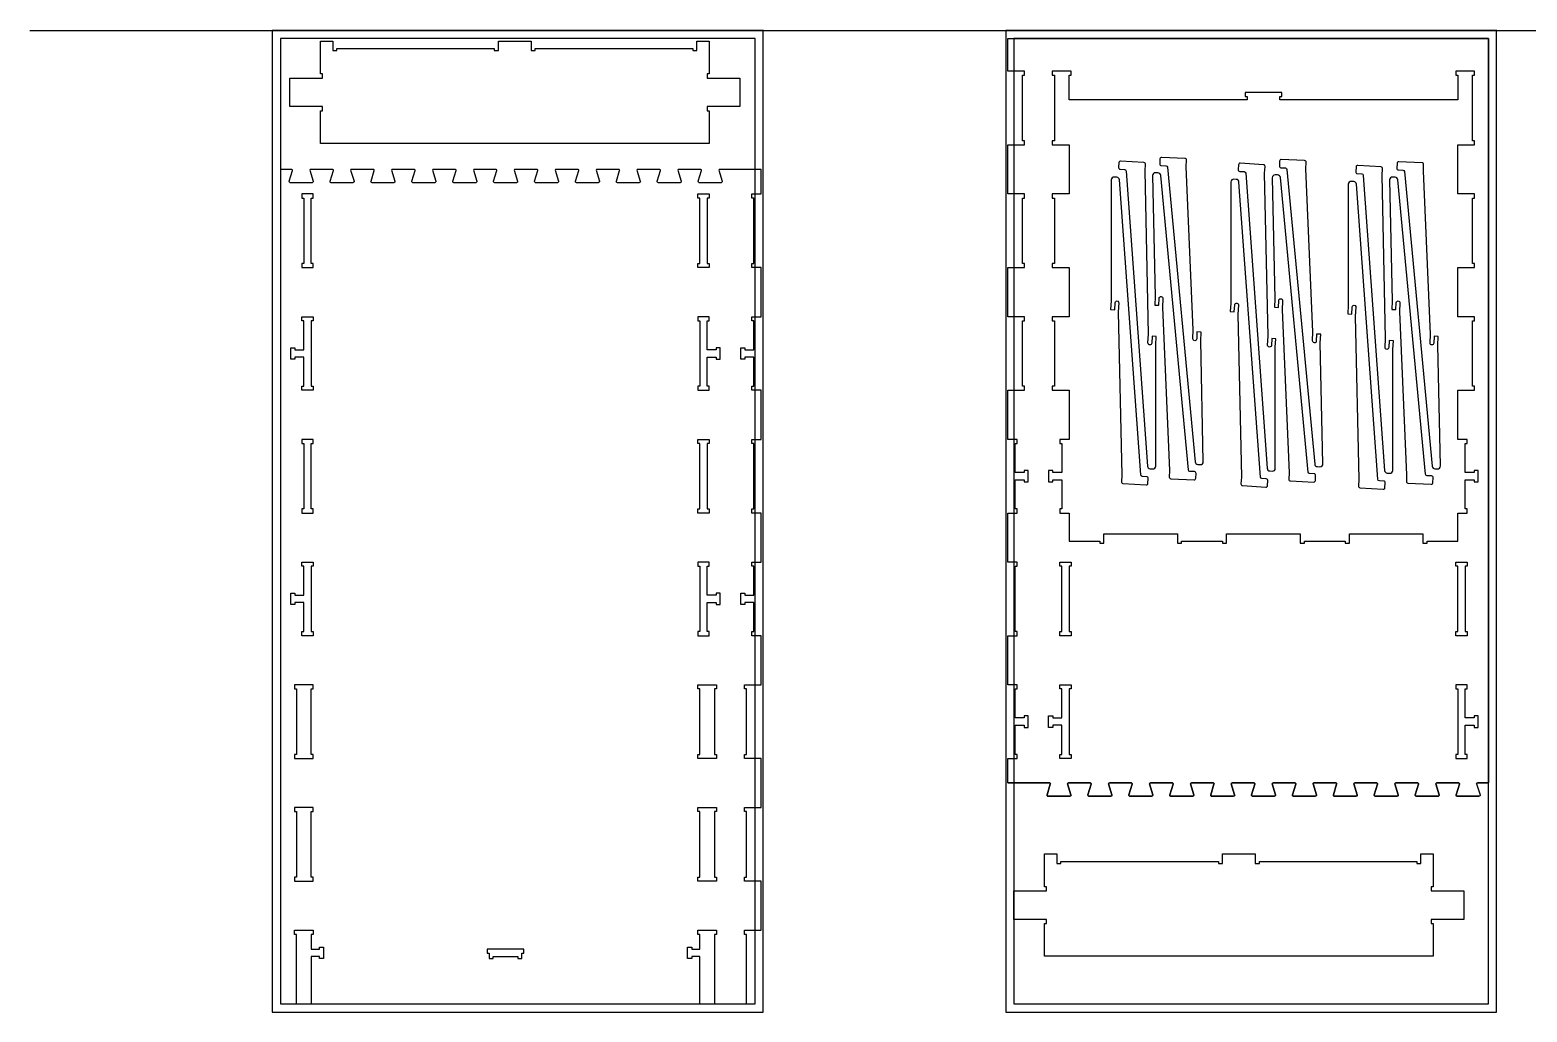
# Model space of a CAD drawing. Header units: inches. Extents: x -1745 to 48028, y -9858 to 20083.
# Drawn here: x 16521 to 20180, y -3598 to -1197 of the extents above; entities that cross this region are included whole.
import ezdxf

# ---------------------------------------------------------------- set-up
doc = ezdxf.new("R2010")
doc.units = ezdxf.units.IN
doc.header["$MEASUREMENT"] = 0
doc.header["$PDMODE"] = 34
doc.layers.add('TOP-CUT-OUTSIDE_24.500MM', color=7, linetype='Continuous', lineweight=25, true_color=0x00a2ff)

msp = doc.modelspace()

# ---------------------------------------------------------------- linework, layer by layer
for p, q in [((16521.2, -1197.9), (30860.9, -1197.9)), ((19038.1, -2507.9), (19038.1, -2497.9)), ((19038.1, -2497.9), (19061.1, -2497.9)), ((19043.1, -2507.9), (19038.1, -2507.9)), ((19043.1, -2667.9), (19043.1, -2507.9)), ((19038.1, -2677.9), (19038.1, -2667.9)), ((19038.1, -2667.9), (19043.1, -2667.9)), ((19061.1, -2677.9), (19038.1, -2677.9)), ((20065.1, -3069.3), (20062.9, -3070.4)), ((20062.9, -3070.4), (20065.1, -3069.3))]:
    msp.add_line(p, q)
for points in [[(17113.6, -3597.9), (18313.6, -3597.9), (18313.6, -1197.9), (17113.6, -1197.9)], [(18906.1, -3597.9), (20106.1, -3597.9), (20106.1, -1197.9), (18906.1, -1197.9)], [(17133.6, -3577.9), (18293.6, -3577.9), (18293.6, -1217.9), (17133.6, -1217.9)], [(17236.2, -1304.5), (17231.2, -1304.5), (17231.2, -1224.5), (17261.2, -1224.5), (17261.2, -1247.5), (17271.2, -1247.5), (17271.2, -1242.5), (17656.2, -1242.5), (17656.2, -1247.5), (17666.2, -1247.5), (17666.2, -1224.5), (17746.2, -1224.5), (17746.2, -1247.5), (17756.2, -1247.5), (17756.2, -1242.5), (18141.2, -1242.5), (18141.2, -1247.5), (18151.2, -1247.5), (18151.2, -1224.5), (18181.2, -1224.5), (18181.2, -1304.5), (18176.2, -1304.5), (18176.2, -1314.5), (18181.2, -1314.5), (18256.2, -1314.5), (18256.2, -1384.5), (18181.2, -1384.5), (18176.2, -1384.5), (18176.2, -1394.5), (18181.2, -1394.5), (18181.2, -1474.5), (17231.2, -1474.5), (17231.2, -1394.5), (17236.2, -1394.5), (17236.2, -1384.5), (17231.2, -1384.5), (17156.2, -1384.5), (17156.2, -1314.5), (17231.2, -1314.5), (17236.2, -1314.5)], [(18926.1, -3577.9), (20086.1, -3577.9), (20086.1, -1217.9), (18926.1, -1217.9)], [(19061.1, -1897.9), (19020.1, -1897.9), (19020.1, -1907.9), (19025.1, -1907.9), (19025.1, -2067.9), (19020.1, -2067.9), (19020.1, -2077.9), (19061.1, -2077.9), (19061.1, -2197.9), (19038.1, -2197.9), (19038.1, -2207.9), (19043.1, -2207.9), (19043.1, -2278.9), (19021.1, -2278.9), (19021.1, -2273.9), (19011.1, -2273.9), (19011.1, -2301.9), (19021.1, -2301.9), (19021.1, -2296.9), (19043.1, -2296.9), (19043.1, -2367.9), (19038.1, -2367.9), (19038.1, -2377.9), (19061.1, -2377.9), (19061.1, -2446.9), (19136.1, -2446.9), (19136.1, -2451.9), (19146.1, -2451.9), (19146.1, -2428.9), (19326.1, -2428.9), (19326.1, -2451.9), (19336.1, -2451.9), (19336.1, -2446.9), (19436.1, -2446.9), (19436.1, -2451.9), (19446.1, -2451.9), (19446.1, -2428.9), (19626.1, -2428.9), (19626.1, -2451.9), (19636.1, -2451.9), (19636.1, -2446.9), (19736.1, -2446.9), (19736.1, -2451.9), (19746.1, -2451.9), (19746.1, -2428.9), (19926.1, -2428.9), (19926.1, -2451.9), (19936.1, -2451.9), (19936.1, -2446.9), (20011.1, -2446.9), (20011.1, -2377.9), (20034.1, -2377.9), (20034.1, -2367.9), (20029.1, -2367.9), (20029.1, -2296.9), (20051.1, -2296.9), (20051.1, -2301.9), (20061.1, -2301.9), (20061.1, -2273.9), (20051.1, -2273.9), (20051.1, -2278.9), (20029.1, -2278.9), (20029.1, -2207.9), (20034.1, -2207.9), (20034.1, -2197.9), (20011.1, -2197.9), (20011.1, -2077.9), (20052.1, -2077.9), (20052.1, -2067.9), (20047.1, -2067.9), (20047.1, -1907.9), (20052.1, -1907.9), (20052.1, -1897.9), (20011.1, -1897.9), (20011.1, -1777.9), (20052.1, -1777.9), (20052.1, -1767.9), (20047.1, -1767.9), (20047.1, -1607.9), (20052.1, -1607.9), (20052.1, -1597.9), (20011.1, -1597.9), (20011.1, -1477.9), (20052.1, -1477.9), (20052.1, -1467.9), (20047.1, -1467.9), (20047.1, -1307.9), (20052.1, -1307.9), (20052.1, -1297.9), (20006.1, -1297.9), (20006.1, -1307.9), (20011.1, -1307.9), (20011.1, -1367.6), (19576.1, -1367.6), (19576.1, -1359.6), (19581.1, -1359.6), (19581.1, -1349.6), (19491.1, -1349.6), (19491.1, -1359.6), (19496.1, -1359.6), (19496.1, -1367.6), (19061.1, -1367.6), (19061.1, -1307.9), (19066.1, -1307.9), (19066.1, -1297.9), (19020.1, -1297.9), (19020.1, -1307.9), (19025.1, -1307.9), (19025.1, -1467.9), (19020.1, -1467.9), (19020.1, -1477.9), (19061.1, -1477.9), (19061.1, -1597.9), (19020.1, -1597.9), (19020.1, -1607.9), (19025.1, -1607.9), (19025.1, -1767.9), (19020.1, -1767.9), (19020.1, -1777.9), (19061.1, -1777.9)], [(18158.6, -3461.9), (18138.6, -3461.9), (18138.6, -3466.9), (18128.6, -3466.9), (18128.6, -3438.9), (18138.6, -3438.9), (18138.6, -3443.9), (18158.6, -3443.9), (18158.6, -3407.9), (18153.6, -3407.9), (18153.6, -3397.9), (18199.6, -3397.9), (18199.6, -3407.9), (18194.6, -3407.9), (18194.6, -3577.9), (18233.6, -3577.9), (18272.6, -3577.9), (18272.6, -3407.9), (18267.6, -3407.9), (18267.6, -3397.9), (18308.6, -3397.9), (18308.6, -3277.9), (18267.6, -3277.9), (18267.6, -3267.9), (18272.6, -3267.9), (18272.6, -3107.9), (18267.6, -3107.9), (18267.6, -3097.9), (18308.6, -3097.9), (18308.6, -2977.9), (18267.6, -2977.9), (18267.6, -2967.9), (18272.6, -2967.9), (18272.6, -2807.9), (18267.6, -2807.9), (18267.6, -2797.9), (18308.6, -2797.9), (18308.6, -2677.9), (18285.6, -2677.9), (18285.6, -2667.9), (18290.6, -2667.9), (18290.6, -2596.9), (18268.6, -2596.9), (18268.6, -2601.9), (18258.6, -2601.9), (18258.6, -2573.9), (18268.6, -2573.9), (18268.6, -2578.9), (18290.6, -2578.9), (18290.6, -2507.9), (18285.6, -2507.9), (18285.6, -2497.9), (18308.6, -2497.9), (18308.6, -2377.9), (18285.6, -2377.9), (18285.6, -2367.9), (18290.6, -2367.9), (18290.6, -2207.9), (18285.6, -2207.9), (18285.6, -2197.9), (18308.6, -2197.9), (18308.6, -2077.9), (18285.6, -2077.9), (18285.6, -2067.9), (18290.6, -2067.9), (18290.6, -1996.9), (18268.6, -1996.9), (18268.6, -2001.9), (18258.6, -2001.9), (18258.6, -1973.9), (18268.6, -1973.9), (18268.6, -1978.9), (18290.6, -1978.9), (18290.6, -1907.9), (18285.6, -1907.9), (18285.6, -1897.9), (18308.6, -1897.9), (18308.6, -1777.9), (18285.6, -1777.9), (18285.6, -1767.9), (18290.6, -1767.9), (18290.6, -1607.9), (18285.6, -1607.9), (18285.6, -1597.9), (18308.6, -1597.9), (18308.6, -1537.9), (18260.1, -1537.9), (18233.6, -1537.9), (18207.2, -1537.9), (18205.6, -1538.3), (18204.8, -1540.1), (18213, -1566.9), (18213.1, -1568.1), (18212.6, -1569.3), (18210.4, -1570.4), (18157.1, -1570.4), (18155.9, -1570.1), (18154.9, -1569.3), (18154.5, -1566.9), (18162.5, -1540.8), (18162.6, -1539.2), (18161.1, -1537.9), (18107.2, -1537.9), (18105.6, -1538.3), (18104.8, -1540.1), (18113, -1566.9), (18113.1, -1568.1), (18112.6, -1569.3), (18111.6, -1570.1), (18110.4, -1570.4), (18057.1, -1570.4), (18055.9, -1570.1), (18054.9, -1569.3), (18054.4, -1568.1), (18054.5, -1566.9), (18062.5, -1540.8), (18062.6, -1539.2), (18061.1, -1537.9), (18007.2, -1537.9), (18005.6, -1538.3), (18004.8, -1540.1), (18013, -1566.9), (18013.1, -1568.1), (18012.6, -1569.3), (18010.4, -1570.4), (17957.1, -1570.4), (17955.9, -1570.1), (17954.9, -1569.3), (17954.4, -1568.1), (17954.5, -1566.9), (17962.5, -1540.8), (17962.6, -1539.2), (17961.1, -1537.9), (17907.2, -1537.9), (17905.6, -1538.3), (17904.8, -1540.1), (17913, -1566.9), (17913.1, -1568.1), (17912.6, -1569.3), (17910.4, -1570.4), (17857.1, -1570.4), (17855.9, -1570.1), (17854.9, -1569.3), (17854.5, -1566.9), (17862.5, -1540.8), (17862.6, -1539.2), (17861.1, -1537.9), (17807.2, -1537.9), (17805.6, -1538.3), (17804.8, -1540.1), (17813, -1566.9), (17813.1, -1568.1), (17812.6, -1569.3), (17810.4, -1570.4), (17757.1, -1570.4), (17755.9, -1570.1), (17754.9, -1569.3), (17754.5, -1566.9), (17762.5, -1540.8), (17762.6, -1539.2), (17761.1, -1537.9), (17707.2, -1537.9), (17705.6, -1538.3), (17704.8, -1540.1), (17713, -1566.9), (17713.1, -1568.1), (17712.6, -1569.3), (17710.4, -1570.4), (17657.1, -1570.4), (17655.9, -1570.1), (17654.9, -1569.3), (17654.4, -1568.1), (17654.5, -1566.9), (17662.5, -1540.8), (17662.6, -1539.2), (17661.1, -1537.9), (17633.9, -1537.9), (17607.4, -1537.9), (17605.8, -1538.3), (17605, -1540.1), (17613.3, -1566.9), (17613.3, -1568.1), (17612.8, -1569.3), (17610.7, -1570.4), (17557.4, -1570.4), (17556.2, -1570.1), (17555.2, -1569.3), (17554.8, -1566.9), (17562.8, -1540.8), (17562.9, -1539.2), (17561.4, -1537.9), (17507.4, -1537.9), (17505.8, -1538.3), (17505, -1540.1), (17513.3, -1566.9), (17513.3, -1568.1), (17512.8, -1569.3), (17511.9, -1570.1), (17510.6, -1570.4), (17457.4, -1570.4), (17456.2, -1570.1), (17455.2, -1569.3), (17454.7, -1568.1), (17454.8, -1566.9), (17462.8, -1540.8), (17462.9, -1539.2), (17461.4, -1537.9), (17407.4, -1537.9), (17405.8, -1538.3), (17405, -1540.1), (17413.3, -1566.9), (17413.3, -1568.1), (17412.8, -1569.3), (17410.7, -1570.4), (17357.4, -1570.4), (17356.2, -1570.1), (17355.2, -1569.3), (17354.7, -1568.1), (17354.8, -1566.9), (17362.8, -1540.8), (17362.9, -1539.2), (17361.4, -1537.9), (17307.4, -1537.9), (17305.8, -1538.3), (17305, -1540.1), (17313.3, -1566.9), (17313.3, -1568.1), (17312.8, -1569.3), (17310.7, -1570.4), (17257.4, -1570.4), (17256.2, -1570.1), (17255.2, -1569.3), (17254.8, -1566.9), (17262.8, -1540.8), (17262.9, -1539.2), (17261.4, -1537.9), (17207.4, -1537.9), (17205.8, -1538.3), (17205, -1540.1), (17213.3, -1566.9), (17213.3, -1568.1), (17212.8, -1569.3), (17210.7, -1570.4), (17157.4, -1570.4), (17156.2, -1570.1), (17155.2, -1569.3), (17154.8, -1566.9), (17162.8, -1540.8), (17162.9, -1539.2), (17161.4, -1537.9), (17133.6, -1537.9), (17133.6, -3577.9), (17172.6, -3577.9), (17172.6, -3407.9), (17167.6, -3407.9), (17167.6, -3397.9), (17213.6, -3397.9), (17213.6, -3407.9), (17208.6, -3407.9), (17208.6, -3443.9), (17228.6, -3443.9), (17228.6, -3438.9), (17238.6, -3438.9), (17238.6, -3466.9), (17228.6, -3466.9), (17228.6, -3461.9), (17208.6, -3461.9), (17208.6, -3577.9), (18158.6, -3577.9)], [(18308.6, -1537.9), (18308.6, -1537.9)], [(17213.6, -1777.9), (17213.6, -1767.9), (17208.6, -1767.9), (17208.6, -1607.9), (17213.6, -1607.9), (17213.6, -1597.9), (17185.6, -1597.9), (17185.6, -1607.9), (17190.6, -1607.9), (17190.6, -1767.9), (17185.6, -1767.9), (17185.6, -1777.9)], [(18153.6, -1777.9), (18153.6, -1767.9), (18158.6, -1767.9), (18158.6, -1607.9), (18153.6, -1607.9), (18153.6, -1597.9), (18181.6, -1597.9), (18181.6, -1607.9), (18176.6, -1607.9), (18176.6, -1767.9), (18181.6, -1767.9), (18181.6, -1777.9)], [(17185.6, -1897.9), (17213.6, -1897.9), (17213.6, -1907.9), (17208.6, -1907.9), (17208.6, -2067.9), (17213.6, -2067.9), (17213.6, -2077.9), (17185.6, -2077.9), (17185.6, -2067.9), (17190.6, -2067.9), (17190.6, -1996.9), (17168.6, -1996.9), (17168.6, -2001.9), (17158.6, -2001.9), (17158.6, -1973.9), (17168.6, -1973.9), (17168.6, -1978.9), (17190.6, -1978.9), (17190.6, -1907.9), (17185.6, -1907.9)], [(18181.6, -1897.9), (18153.6, -1897.9), (18153.6, -1907.9), (18158.6, -1907.9), (18158.6, -2067.9), (18153.6, -2067.9), (18153.6, -2077.9), (18181.6, -2077.9), (18181.6, -2067.9), (18176.6, -2067.9), (18176.6, -1996.9), (18198.6, -1996.9), (18198.6, -2001.9), (18208.6, -2001.9), (18208.6, -1973.9), (18198.6, -1973.9), (18198.6, -1978.9), (18176.6, -1978.9), (18176.6, -1907.9), (18181.6, -1907.9)], [(17213.6, -2377.9), (17213.6, -2367.9), (17208.6, -2367.9), (17208.6, -2207.9), (17213.6, -2207.9), (17213.6, -2197.9), (17185.6, -2197.9), (17185.6, -2207.9), (17190.6, -2207.9), (17190.6, -2367.9), (17185.6, -2367.9), (17185.6, -2377.9)], [(18153.6, -2377.9), (18153.6, -2367.9), (18158.6, -2367.9), (18158.6, -2207.9), (18153.6, -2207.9), (18153.6, -2197.9), (18181.6, -2197.9), (18181.6, -2207.9), (18176.6, -2207.9), (18176.6, -2367.9), (18181.6, -2367.9), (18181.6, -2377.9)], [(17185.6, -2497.9), (17213.6, -2497.9), (17213.6, -2507.9), (17208.6, -2507.9), (17208.6, -2667.9), (17213.6, -2667.9), (17213.6, -2677.9), (17185.6, -2677.9), (17185.6, -2667.9), (17190.6, -2667.9), (17190.6, -2596.9), (17168.6, -2596.9), (17168.6, -2601.9), (17158.6, -2601.9), (17158.6, -2573.9), (17168.6, -2573.9), (17168.6, -2578.9), (17190.6, -2578.9), (17190.6, -2507.9), (17185.6, -2507.9)], [(18181.6, -2497.9), (18153.6, -2497.9), (18153.6, -2507.9), (18158.6, -2507.9), (18158.6, -2667.9), (18153.6, -2667.9), (18153.6, -2677.9), (18181.6, -2677.9), (18181.6, -2667.9), (18176.6, -2667.9), (18176.6, -2596.9), (18198.6, -2596.9), (18198.6, -2601.9), (18208.6, -2601.9), (18208.6, -2573.9), (18198.6, -2573.9), (18198.6, -2578.9), (18176.6, -2578.9), (18176.6, -2507.9), (18181.6, -2507.9)], [(19038.1, -2667.9), (19043.1, -2667.9), (19043.1, -2507.9), (19038.1, -2507.9), (19038.1, -2497.9), (19066.1, -2497.9), (19066.1, -2507.9), (19061.1, -2507.9), (19061.1, -2667.9), (19066.1, -2667.9), (19066.1, -2677.9), (19038.1, -2677.9)], [(20006.1, -2667.9), (20011.1, -2667.9), (20011.1, -2507.9), (20006.1, -2507.9), (20006.1, -2497.9), (20034.1, -2497.9), (20034.1, -2507.9), (20029.1, -2507.9), (20029.1, -2667.9), (20034.1, -2667.9), (20034.1, -2677.9), (20006.1, -2677.9)], [(17213.6, -2967.9), (17208.6, -2967.9), (17208.6, -2807.9), (17213.6, -2807.9), (17213.6, -2797.9), (17167.6, -2797.9), (17167.6, -2807.9), (17172.6, -2807.9), (17172.6, -2967.9), (17167.6, -2967.9), (17167.6, -2977.9), (17213.6, -2977.9)], [(18153.6, -2967.9), (18158.6, -2967.9), (18158.6, -2807.9), (18153.6, -2807.9), (18153.6, -2797.9), (18199.6, -2797.9), (18199.6, -2807.9), (18194.6, -2807.9), (18194.6, -2967.9), (18199.6, -2967.9), (18199.6, -2977.9), (18153.6, -2977.9)], [(19043.1, -2967.9), (19043.1, -2896.9), (19021.1, -2896.9), (19021.1, -2901.9), (19011.1, -2901.9), (19011.1, -2873.9), (19021.1, -2873.9), (19021.1, -2878.9), (19043.1, -2878.9), (19043.1, -2807.9), (19038.1, -2807.9), (19038.1, -2797.9), (19066.1, -2797.9), (19066.1, -2807.9), (19061.1, -2807.9), (19061.1, -2967.9), (19066.1, -2967.9), (19066.1, -2977.9), (19038.1, -2977.9), (19038.1, -2967.9)], [(20029.1, -2878.9), (20029.1, -2807.9), (20034.1, -2807.9), (20034.1, -2797.9), (20006.1, -2797.9), (20006.1, -2807.9), (20011.1, -2807.9), (20011.1, -2967.9), (20006.1, -2967.9), (20006.1, -2977.9), (20034.1, -2977.9), (20034.1, -2967.9), (20029.1, -2967.9), (20029.1, -2896.9), (20051.1, -2896.9), (20051.1, -2901.9), (20061.1, -2901.9), (20061.1, -2873.9), (20051.1, -2873.9), (20051.1, -2878.9)], [(17213.6, -3267.9), (17208.6, -3267.9), (17208.6, -3107.9), (17213.6, -3107.9), (17213.6, -3097.9), (17167.6, -3097.9), (17167.6, -3107.9), (17172.6, -3107.9), (17172.6, -3267.9), (17167.6, -3267.9), (17167.6, -3277.9), (17213.6, -3277.9)], [(18153.6, -3267.9), (18158.6, -3267.9), (18158.6, -3107.9), (18153.6, -3107.9), (18153.6, -3097.9), (18199.6, -3097.9), (18199.6, -3107.9), (18194.6, -3107.9), (18194.6, -3267.9), (18199.6, -3267.9), (18199.6, -3277.9), (18153.6, -3277.9)], [(19006.1, -3291.5), (19001.1, -3291.5), (19001.1, -3211.5), (19031.1, -3211.5), (19031.1, -3234.5), (19041.1, -3234.5), (19041.1, -3229.5), (19426.1, -3229.5), (19426.1, -3234.5), (19436.1, -3234.5), (19436.1, -3211.5), (19516.1, -3211.5), (19516.1, -3234.5), (19526.1, -3234.5), (19526.1, -3229.5), (19911.1, -3229.5), (19911.1, -3234.5), (19921.1, -3234.5), (19921.1, -3211.5), (19951.1, -3211.5), (19951.1, -3291.5), (19946.1, -3291.5), (19946.1, -3301.5), (19951.1, -3301.5), (20026.1, -3301.5), (20026.1, -3371.5), (19951.1, -3371.5), (19946.1, -3371.5), (19946.1, -3381.5), (19951.1, -3381.5), (19951.1, -3461.5), (19001.1, -3461.5), (19001.1, -3381.5), (19006.1, -3381.5), (19006.1, -3371.5), (19001.1, -3371.5), (18926.1, -3371.5), (18926.1, -3301.5), (19001.1, -3301.5), (19006.1, -3301.5)], [(17643.6, -3466.9), (17653.6, -3466.9), (17653.6, -3461.9), (17713.6, -3461.9), (17713.6, -3466.9), (17723.6, -3466.9), (17723.6, -3453.9), (17728.6, -3453.9), (17728.6, -3443.9), (17638.6, -3443.9), (17638.6, -3453.9), (17643.6, -3453.9)]]:
    msp.add_lwpolyline(points, close=True)
for points in [[(18911.1, -3037.9), (18911.1, -2977.9), (18934.1, -2977.9), (18934.1, -2967.9), (18929.1, -2967.9), (18929.1, -2896.9), (18951.1, -2896.9), (18951.1, -2901.9), (18961.1, -2901.9), (18961.1, -2873.9), (18951.1, -2873.9), (18951.1, -2878.9), (18929.1, -2878.9), (18929.1, -2807.9), (18934.1, -2807.9), (18934.1, -2797.9), (18911.1, -2797.9), (18911.1, -2746.9), (18911.1, -2677.9), (18934.1, -2677.9), (18934.1, -2667.9), (18929.1, -2667.9), (18929.1, -2507.9), (18934.1, -2507.9), (18934.1, -2497.9), (18911.1, -2497.9), (18911.1, -2377.9), (18934.1, -2377.9), (18934.1, -2367.9), (18929.1, -2367.9), (18929.1, -2296.9), (18951.1, -2296.9), (18951.1, -2301.9), (18961.1, -2301.9), (18961.1, -2273.9), (18951.1, -2273.9), (18951.1, -2278.9), (18929.1, -2278.9), (18929.1, -2207.9), (18934.1, -2207.9), (18934.1, -2197.9), (18911.1, -2197.9), (18911.1, -2077.9), (18952.1, -2077.9), (18952.1, -2067.9), (18947.1, -2067.9), (18947.1, -1907.9), (18952.1, -1907.9), (18952.1, -1897.9), (18911.1, -1897.9), (18911.1, -1777.9), (18952.1, -1777.9), (18952.1, -1767.9), (18947.1, -1767.9), (18947.1, -1607.9), (18952.1, -1607.9), (18952.1, -1597.9), (18911.1, -1597.9), (18911.1, -1537.9), (18911.1, -1477.9), (18952.1, -1477.9), (18952.1, -1467.9), (18947.1, -1467.9), (18947.1, -1307.9), (18952.1, -1307.9), (18952.1, -1297.9), (18911.1, -1297.9), (18911.1, -1217.9), (20086.1, -1217.9), (20086.1, -3037.9), (20059.6, -3037.9), (20086.1, -3037.9), (20059.6, -3037.9), (20058, -3038.3), (20059.6, -3037.9), (20058, -3038.3), (20057.2, -3040.1), (20058, -3038.3), (20057.2, -3040.1), (20065.5, -3066.9), (20065.6, -3068.1), (20065.1, -3069.3), (20062.9, -3070.4), (20009.6, -3070.4), (20008.4, -3070.1), (20007.4, -3069.3), (20007, -3066.9), (20015, -3040.8), (20015.1, -3039.2), (20013.6, -3037.9), (19959.6, -3037.9), (19958, -3038.3), (19957.2, -3040.1), (19965.5, -3066.9), (19965.6, -3068.1), (19965.1, -3069.3), (19964.1, -3070.1), (19962.9, -3070.4), (19909.6, -3070.4), (19908.4, -3070.1), (19907.4, -3069.3), (19906.9, -3068.1), (19907, -3066.9), (19915, -3040.8), (19915.1, -3039.2), (19913.6, -3037.9), (19859.6, -3037.9), (19858, -3038.3), (19857.2, -3040.1), (19865.5, -3066.9), (19865.6, -3068.1), (19865.1, -3069.3), (19862.9, -3070.4), (19809.6, -3070.4), (19808.4, -3070.1), (19807.4, -3069.3), (19806.9, -3068.1), (19807, -3066.9), (19815, -3040.8), (19815.1, -3039.2), (19813.6, -3037.9), (19759.6, -3037.9), (19758, -3038.3), (19757.3, -3040.1), (19765.5, -3066.9), (19765.6, -3068.1), (19765.1, -3069.3), (19762.9, -3070.4), (19709.6, -3070.4), (19708.4, -3070.1), (19707.4, -3069.3), (19707, -3066.9), (19715, -3040.8), (19715.1, -3039.2), (19713.6, -3037.9), (19659.6, -3037.9), (19658, -3038.3), (19657.3, -3040.1), (19665.5, -3066.9), (19665.6, -3068.1), (19665.1, -3069.3), (19662.9, -3070.4), (19609.6, -3070.4), (19608.4, -3070.1), (19607.4, -3069.3), (19607, -3066.9), (19615, -3040.8), (19615.1, -3039.2), (19613.6, -3037.9), (19559.6, -3037.9), (19558, -3038.3), (19557.3, -3040.1), (19565.5, -3066.9), (19565.6, -3068.1), (19565.1, -3069.3), (19562.9, -3070.4), (19509.6, -3070.4), (19508.4, -3070.1), (19507.4, -3069.3), (19506.9, -3068.1), (19507, -3066.9), (19515, -3040.8), (19515.1, -3039.2), (19513.6, -3037.9), (19486.4, -3037.9), (19459.9, -3037.9), (19458.3, -3038.3), (19457.5, -3040.1), (19465.7, -3066.9), (19465.8, -3068.1), (19465.3, -3069.3), (19463.1, -3070.4), (19409.8, -3070.4), (19408.6, -3070.1), (19407.6, -3069.3), (19407.2, -3066.9), (19415.2, -3040.8), (19415.3, -3039.2), (19413.8, -3037.9), (19359.9, -3037.9), (19358.3, -3038.3), (19357.5, -3040.1), (19365.7, -3066.9), (19365.8, -3068.1), (19365.3, -3069.3), (19364.3, -3070.1), (19363.1, -3070.4), (19309.8, -3070.4), (19308.6, -3070.1), (19307.6, -3069.3), (19307.1, -3068.1), (19307.2, -3066.9), (19315.2, -3040.8), (19315.3, -3039.2), (19313.8, -3037.9), (19259.9, -3037.9), (19258.3, -3038.3), (19257.5, -3040.1), (19265.7, -3066.9), (19265.8, -3068.1), (19265.3, -3069.3), (19263.1, -3070.4), (19209.8, -3070.4), (19208.6, -3070.1), (19207.6, -3069.3), (19207.1, -3068.1), (19207.2, -3066.9), (19215.2, -3040.8), (19215.3, -3039.2), (19213.8, -3037.9), (19159.9, -3037.9), (19158.3, -3038.3), (19157.5, -3040.1), (19165.7, -3066.9), (19165.8, -3068.1), (19165.3, -3069.3), (19163.1, -3070.4), (19109.8, -3070.4), (19108.6, -3070.1), (19107.6, -3069.3), (19107.2, -3066.9), (19115.2, -3040.8), (19115.3, -3039.2), (19113.8, -3037.9), (19059.9, -3037.9), (19058.3, -3038.3), (19057.5, -3040.1), (19065.7, -3066.9), (19065.8, -3068.1), (19065.3, -3069.3), (19063.1, -3070.4), (19009.8, -3070.4), (19008.6, -3070.1), (19007.6, -3069.3), (19007.2, -3066.9), (19015.2, -3040.8), (19015.3, -3039.2), (19013.8, -3037.9), (18986.1, -3037.9), (19013.8, -3037.9), (19015.3, -3039.2), (19015.2, -3040.8), (19007.2, -3066.9), (19007.6, -3069.3), (19008.6, -3070.1), (19009.8, -3070.4), (19063.1, -3070.4), (19065.3, -3069.3), (19065.8, -3068.1), (19065.7, -3066.9), (19057.5, -3040.1), (19058.3, -3038.3), (19059.9, -3037.9), (19113.8, -3037.9), (19115.3, -3039.2), (19115.2, -3040.8), (19107.2, -3066.9), (19107.6, -3069.3), (19108.6, -3070.1), (19109.8, -3070.4), (19163.1, -3070.4), (19165.3, -3069.3), (19165.8, -3068.1), (19165.7, -3066.9), (19157.5, -3040.1), (19158.3, -3038.3), (19159.9, -3037.9), (19213.8, -3037.9), (19215.3, -3039.2), (19215.2, -3040.8), (19207.2, -3066.9), (19207.1, -3068.1), (19207.6, -3069.3), (19208.6, -3070.1), (19209.8, -3070.4), (19263.1, -3070.4), (19265.3, -3069.3), (19265.8, -3068.1), (19265.7, -3066.9), (19257.5, -3040.1), (19258.3, -3038.3), (19259.9, -3037.9), (19313.8, -3037.9), (19315.3, -3039.2), (19315.2, -3040.8), (19307.2, -3066.9), (19307.1, -3068.1), (19307.6, -3069.3), (19308.6, -3070.1), (19309.8, -3070.4), (19363.1, -3070.4), (19364.3, -3070.1), (19365.3, -3069.3), (19365.8, -3068.1), (19365.7, -3066.9), (19357.5, -3040.1), (19358.3, -3038.3), (19359.9, -3037.9), (19413.8, -3037.9), (19415.3, -3039.2), (19415.2, -3040.8), (19407.2, -3066.9), (19407.6, -3069.3), (19408.6, -3070.1), (19409.8, -3070.4), (19463.1, -3070.4), (19465.3, -3069.3), (19465.8, -3068.1), (19465.7, -3066.9), (19457.5, -3040.1), (19458.3, -3038.3), (19459.9, -3037.9), (19486.4, -3037.9), (19513.6, -3037.9), (19515.1, -3039.2), (19515, -3040.8), (19507, -3066.9), (19506.9, -3068.1), (19507.4, -3069.3), (19508.4, -3070.1), (19509.6, -3070.4), (19562.9, -3070.4), (19565.1, -3069.3), (19565.6, -3068.1), (19565.5, -3066.9), (19557.3, -3040.1), (19558, -3038.3), (19559.6, -3037.9), (19613.6, -3037.9), (19615.1, -3039.2), (19615, -3040.8), (19607, -3066.9), (19607.4, -3069.3), (19608.4, -3070.1), (19609.6, -3070.4), (19662.9, -3070.4), (19665.1, -3069.3), (19665.6, -3068.1), (19665.5, -3066.9), (19657.3, -3040.1), (19658, -3038.3), (19659.6, -3037.9), (19713.6, -3037.9), (19715.1, -3039.2), (19715, -3040.8), (19707, -3066.9), (19707.4, -3069.3), (19708.4, -3070.1), (19709.6, -3070.4), (19762.9, -3070.4), (19765.1, -3069.3), (19765.6, -3068.1), (19765.5, -3066.9), (19757.3, -3040.1), (19758, -3038.3), (19759.6, -3037.9), (19813.6, -3037.9), (19815.1, -3039.2), (19815, -3040.8), (19807, -3066.9), (19806.9, -3068.1), (19807.4, -3069.3), (19808.4, -3070.1), (19809.6, -3070.4), (19862.9, -3070.4), (19865.1, -3069.3), (19865.6, -3068.1), (19865.5, -3066.9), (19857.2, -3040.1), (19858, -3038.3), (19859.6, -3037.9), (19913.6, -3037.9), (19915.1, -3039.2), (19915, -3040.8), (19907, -3066.9), (19906.9, -3068.1), (19907.4, -3069.3), (19908.4, -3070.1), (19909.6, -3070.4), (19962.9, -3070.4), (19964.1, -3070.1), (19965.1, -3069.3), (19965.6, -3068.1), (19965.5, -3066.9), (19957.2, -3040.1), (19958, -3038.3), (19959.6, -3037.9), (20013.6, -3037.9), (20015.1, -3039.2), (20015, -3040.8), (20007, -3066.9), (20007.4, -3069.3), (20008.4, -3070.1), (20009.6, -3070.4), (20062.9, -3070.4), (20009.6, -3070.4), (20008.4, -3070.1), (20007.4, -3069.3), (20007, -3066.9), (20015, -3040.8), (20015.1, -3039.2), (20013.6, -3037.9), (19959.6, -3037.9), (19958, -3038.3), (19957.2, -3040.1), (19965.5, -3066.9), (19965.6, -3068.1), (19965.1, -3069.3), (19964.1, -3070.1), (19962.9, -3070.4), (19909.6, -3070.4), (19908.4, -3070.1), (19907.4, -3069.3), (19906.9, -3068.1), (19907, -3066.9), (19915, -3040.8), (19915.1, -3039.2), (19913.6, -3037.9), (19859.6, -3037.9), (19858, -3038.3), (19857.2, -3040.1), (19865.5, -3066.9), (19865.6, -3068.1), (19865.1, -3069.3), (19862.9, -3070.4), (19809.6, -3070.4), (19808.4, -3070.1), (19807.4, -3069.3), (19806.9, -3068.1), (19807, -3066.9), (19815, -3040.8), (19815.1, -3039.2), (19813.6, -3037.9), (19759.6, -3037.9), (19758, -3038.3), (19757.3, -3040.1), (19765.5, -3066.9), (19765.6, -3068.1), (19765.1, -3069.3), (19762.9, -3070.4), (19709.6, -3070.4), (19708.4, -3070.1), (19707.4, -3069.3), (19707, -3066.9), (19715, -3040.8), (19715.1, -3039.2), (19713.6, -3037.9), (19659.6, -3037.9), (19658, -3038.3), (19657.3, -3040.1), (19665.5, -3066.9), (19665.6, -3068.1), (19665.1, -3069.3), (19662.9, -3070.4), (19609.6, -3070.4), (19608.4, -3070.1), (19607.4, -3069.3), (19607, -3066.9), (19615, -3040.8), (19615.1, -3039.2), (19613.6, -3037.9), (19559.6, -3037.9), (19558, -3038.3), (19557.3, -3040.1), (19565.5, -3066.9), (19565.6, -3068.1), (19565.1, -3069.3), (19562.9, -3070.4), (19509.6, -3070.4), (19508.4, -3070.1), (19507.4, -3069.3), (19506.9, -3068.1), (19507, -3066.9), (19515, -3040.8), (19515.1, -3039.2), (19513.6, -3037.9), (19486.4, -3037.9), (19459.9, -3037.9), (19458.3, -3038.3), (19457.5, -3040.1), (19465.7, -3066.9), (19465.8, -3068.1), (19465.3, -3069.3), (19463.1, -3070.4), (19409.8, -3070.4), (19408.6, -3070.1), (19407.6, -3069.3), (19407.2, -3066.9), (19415.2, -3040.8), (19415.3, -3039.2), (19413.8, -3037.9), (19359.9, -3037.9), (19358.3, -3038.3), (19357.5, -3040.1), (19365.7, -3066.9), (19365.8, -3068.1), (19365.3, -3069.3), (19364.3, -3070.1), (19363.1, -3070.4), (19309.8, -3070.4), (19308.6, -3070.1), (19307.6, -3069.3), (19307.1, -3068.1), (19307.2, -3066.9), (19315.2, -3040.8), (19315.3, -3039.2), (19313.8, -3037.9), (19259.9, -3037.9), (19258.3, -3038.3), (19257.5, -3040.1), (19265.7, -3066.9), (19265.8, -3068.1), (19265.3, -3069.3), (19263.1, -3070.4), (19209.8, -3070.4), (19208.6, -3070.1), (19207.6, -3069.3), (19207.1, -3068.1), (19207.2, -3066.9), (19215.2, -3040.8), (19215.3, -3039.2), (19213.8, -3037.9), (19159.9, -3037.9), (19158.3, -3038.3), (19157.5, -3040.1), (19165.7, -3066.9), (19165.8, -3068.1), (19165.3, -3069.3), (19163.1, -3070.4), (19109.8, -3070.4), (19108.6, -3070.1), (19107.6, -3069.3), (19107.2, -3066.9), (19115.2, -3040.8), (19115.3, -3039.2), (19113.8, -3037.9), (19059.9, -3037.9), (19058.3, -3038.3), (19057.5, -3040.1), (19065.7, -3066.9), (19065.8, -3068.1), (19065.3, -3069.3), (19063.1, -3070.4), (19009.8, -3070.4), (19008.6, -3070.1), (19007.6, -3069.3), (19007.2, -3066.9), (19015.2, -3040.8), (19015.3, -3039.2), (19013.8, -3037.9), (18986.1, -3037.9), (18911.1, -3037.9), (18986.1, -3037.9)], [(20011.1, -2497.9), (20034.1, -2497.9), (20034.1, -2507.9), (20029.1, -2507.9), (20029.1, -2667.9), (20034.1, -2667.9), (20034.1, -2677.9), (20011.1, -2677.9)]]:
    msp.add_lwpolyline(points)
for p in [(18313.6, -1197.9), (20106.1, -1197.9)]:
    msp.add_point(p)
at = {"layer": 'TOP-CUT-OUTSIDE_24.500MM'}
for points in [[(19185.8, -1537.4), (19196.7, -1538.1, -0.374382), (19200.4, -1541.8), (19252.6, -2263.3, 0.374382), (19259.1, -2269.8), (19265.2, -2270.2, 0.433568), (19272.7, -2263.2), (19272.7, -1967.5), (19274.1, -1946.5), (19264.1, -1945.9), (19263, -1962.8, -1), (19253.9, -1962.2), (19255.3, -1940.3), (19246.7, -1541.4), (19247.7, -1525.4, 0.414214), (19244, -1521.2), (19187.1, -1517.4, 0.414214), (19182.9, -1521.2), (19182.1, -1533.1, 0.414214)], [(19297.4, -1529, -0.374382), (19301.2, -1532.6), (19369, -2252.8, 0.374382), (19375.7, -2259.1), (19381.8, -2259.4, 0.433568), (19389.1, -2252.2), (19382.7, -1956.6), (19383.6, -1935.6), (19373.6, -1935.2), (19372.9, -1952.2, -1), (19363.7, -1951.8), (19364.7, -1929.8), (19347.5, -1531.2), (19348.2, -1515.2, 0.414214), (19344.3, -1511), (19287.4, -1508.5, 0.414214), (19283.2, -1512.3), (19282.7, -1524.3, 0.414214), (19286.5, -1528.5)], [(19478.2, -1542.7), (19489.1, -1543.4, -0.374382), (19492.8, -1547.1), (19545, -2268.6, 0.374382), (19551.6, -2275.1), (19557.6, -2275.5, 0.433568), (19565.1, -2268.5), (19565.1, -1972.8), (19566.5, -1951.9), (19556.5, -1951.2), (19555.4, -1968.2, -1), (19546.3, -1967.6), (19547.7, -1945.6), (19539.1, -1546.7), (19540.1, -1530.7, 0.414214), (19536.4, -1526.5), (19479.5, -1522.7, 0.414214), (19475.3, -1526.5), (19474.5, -1538.4, 0.414214)], [(19589.8, -1534.3, -0.374382), (19593.6, -1537.9), (19661.4, -2258.1, 0.374382), (19668.1, -2264.4), (19674.2, -2264.7, 0.433568), (19681.5, -2257.6), (19675.1, -1961.9), (19676, -1941), (19666, -1940.5), (19665.3, -1957.5, -1), (19656.2, -1957.1), (19657.1, -1935.1), (19639.9, -1536.5), (19640.6, -1520.5, 0.414214), (19636.8, -1516.3), (19579.8, -1513.8, 0.414214), (19575.6, -1517.7), (19575.1, -1529.6, 0.414214), (19578.9, -1533.8)], [(19765.3, -1548), (19776.2, -1548.7, -0.374382), (19779.9, -1552.4), (19832.1, -2273.9, 0.374382), (19838.7, -2280.4), (19844.7, -2280.8, 0.433568), (19852.2, -2273.8), (19852.2, -1978.1), (19853.6, -1957.2), (19843.6, -1956.5), (19842.5, -1973.5, -1), (19833.4, -1972.9), (19834.8, -1950.9), (19826.2, -1552), (19827.2, -1536.1, 0.414214), (19823.5, -1531.8), (19766.6, -1528.1, 0.414214), (19762.4, -1531.8), (19761.6, -1543.8, 0.414214)], [(19876.9, -1539.6, -0.374382), (19880.7, -1543.2), (19948.5, -2263.4, 0.374382), (19955.2, -2269.8), (19961.3, -2270, 0.433568), (19968.6, -2262.9), (19962.2, -1967.3), (19963.1, -1946.3), (19953.1, -1945.8), (19952.4, -1962.8, -1), (19943.3, -1962.4), (19944.2, -1940.4), (19927, -1541.8), (19927.7, -1525.8, 0.414214), (19923.9, -1521.7), (19866.9, -1519.2, 0.414214), (19862.7, -1523), (19862.2, -1535, 0.414214), (19866, -1539.1)], [(19250.7, -2289.3), (19239.9, -2288.5, -0.374382), (19236.1, -2284.8), (19183.9, -1563.4, 0.374382), (19177.4, -1556.9), (19171.3, -1556.5, 0.433568), (19163.8, -1563.5), (19163.8, -1859.2), (19162.5, -1880.1), (19172.5, -1880.8), (19173.6, -1863.8, -1), (19182.7, -1864.4), (19181.2, -1886.3), (19189.9, -2285.3), (19188.8, -2301.2, 0.414214), (19192.5, -2305.5), (19249.4, -2309.2, 0.414214), (19253.7, -2305.5), (19254.5, -2293.5, 0.414214)], [(19371.3, -2281, 0.414214), (19367.5, -2276.8), (19356.6, -2276.3, -0.374382), (19352.8, -2272.7), (19285, -1552.5, 0.374382), (19278.3, -1546.2), (19272.2, -1545.9, 0.433568), (19264.9, -1553), (19271.3, -1848.7), (19270.4, -1869.6), (19280.4, -1870.1), (19281.1, -1853.1, -1), (19290.3, -1853.5), (19289.3, -1875.5), (19306.6, -2274.1), (19305.9, -2290.1, 0.414214), (19309.7, -2294.3), (19366.6, -2296.8, 0.414214), (19370.8, -2292.9)], [(19543.1, -2294.6), (19532.3, -2293.9, -0.374382), (19528.6, -2290.2), (19476.3, -1568.7, 0.374382), (19469.8, -1562.2), (19463.7, -1561.8, 0.433568), (19456.3, -1568.8), (19456.3, -1864.5), (19454.9, -1885.4), (19464.9, -1886.1), (19466, -1869.1, -1), (19475.1, -1869.7), (19473.6, -1891.7), (19482.3, -2290.6), (19481.2, -2306.5, 0.414214), (19485, -2310.8), (19541.8, -2314.5, 0.414214), (19546.1, -2310.8), (19546.9, -2298.8, 0.414214)], [(19663.7, -2286.3, 0.414214), (19659.9, -2282.1), (19649, -2281.6, -0.374382), (19645.2, -2278), (19577.4, -1557.8, 0.374382), (19570.7, -1551.5), (19564.7, -1551.2, 0.433568), (19557.4, -1558.4), (19563.7, -1854), (19562.8, -1874.9), (19572.8, -1875.4), (19573.6, -1858.4, -1), (19582.7, -1858.8), (19581.7, -1880.8), (19599, -2279.4), (19598.3, -2295.4, 0.414214), (19602.1, -2299.6), (19659, -2302.1, 0.414214), (19663.2, -2298.3)], [(19830.2, -2299.9), (19819.4, -2299.2, -0.374382), (19815.7, -2295.5), (19763.4, -1574, 0.374382), (19756.9, -1567.5), (19750.8, -1567.1, 0.433568), (19743.4, -1574.1), (19743.4, -1869.8), (19742, -1890.7), (19752, -1891.4), (19753.1, -1874.4, -1), (19762.2, -1875), (19760.7, -1897), (19769.4, -2295.9), (19768.3, -2311.8, 0.414214), (19772.1, -2316.1), (19828.9, -2319.8, 0.414214), (19833.2, -2316.1), (19834, -2304.1, 0.414214)], [(19950.8, -2291.6, 0.414214), (19947, -2287.4), (19936.1, -2286.9, -0.374382), (19932.3, -2283.3), (19864.5, -1563.1, 0.374382), (19857.8, -1556.8), (19851.8, -1556.5, 0.433568), (19844.5, -1563.7), (19850.9, -1859.3), (19849.9, -1880.3), (19859.9, -1880.7), (19860.7, -1863.7, -1), (19869.8, -1864.1), (19868.8, -1886.1), (19886.1, -2284.7), (19885.4, -2300.7, 0.414214), (19889.2, -2304.9), (19946.1, -2307.4, 0.414214), (19950.3, -2303.6)]]:
    msp.add_lwpolyline(points, format="xyb", close=True, dxfattribs=at)

doc.saveas('drawing.dxf')
